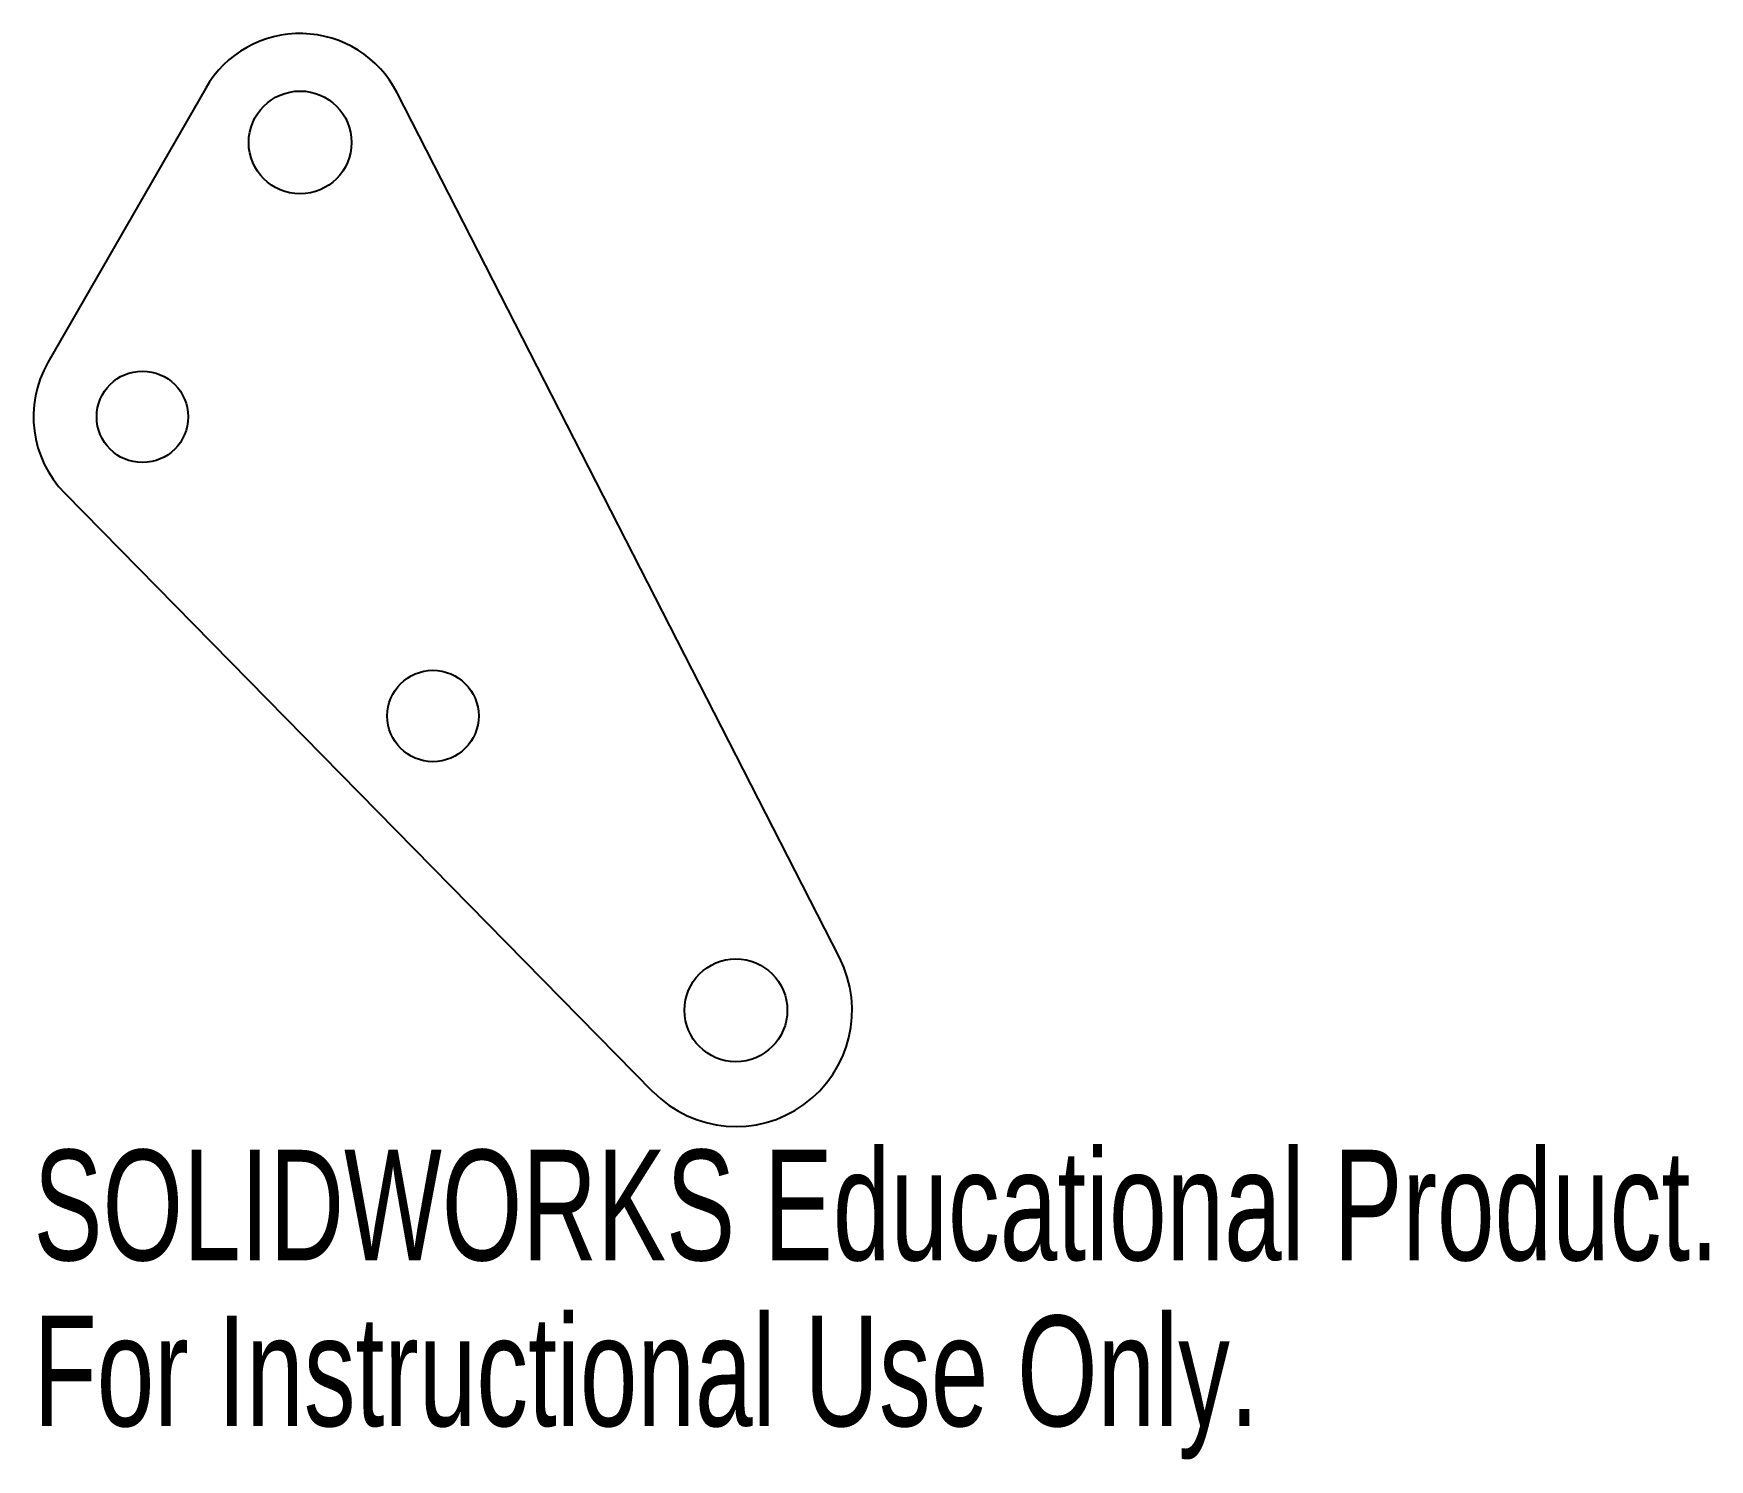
# Model space of a CAD drawing. Header units: inches. Extents: x -2.31 to 0.57, y -2.08 to 0.37.
import ezdxf

# ---------------------------------------------------------------- set-up
doc = ezdxf.new("R2010")
doc.units = ezdxf.units.IN
doc.header["$MEASUREMENT"] = 0
doc.styles.add('SLDTEXTSTYLE0', font='TXT', dxfattribs={"width": 0.7})

msp = doc.modelspace()

# ---------------------------------------------------------------- linework, layer by layer
at = {"color": 7, "linetype": 'Continuous', "lineweight": 25}
for p, q in [((-2.0162, 0.2758), (-2.2876, -0.1966)), ((-0.9255, -1.2206), (-1.6867, 0.2678)), ((-2.2587, -0.4214), (-1.2463, -1.4519))]:
    msp.add_line(p, q, dxfattribs=at)
for centre, radius in [((-1.8536, 0.1824), 0.0885), ((-2.125, -0.29), 0.0787), ((-1.625, -0.805), 0.0787), ((-1.1036, -1.3117), 0.0885)]:
    msp.add_circle(centre, radius, dxfattribs=at)
for centre, radius, start, end in [((-1.8536, 0.1824), 0.1875, 27.0833, 150.1256), ((-2.125, -0.29), 0.1875, 150.1256, 224.4965), ((-1.1036, -1.3117), 0.2, 224.4965, 27.0833)]:
    msp.add_arc(centre, radius, start, end, dxfattribs=at)

# ---------------------------------------------------------------- texts
at = {"color": 7, "linetype": 'Continuous', "char_height": 0.1903, "attachment_point": 1, "style": 'SLDTEXTSTYLE0'}
for s, insert in [('SOLIDWORKS Educational Product.', (-2.3125, -1.5518)), ('For Instructional Use Only.', (-2.3125, -1.8373))]:
    msp.add_mtext(s, dxfattribs=dict(at, insert=insert))

doc.saveas('drawing.dxf')
